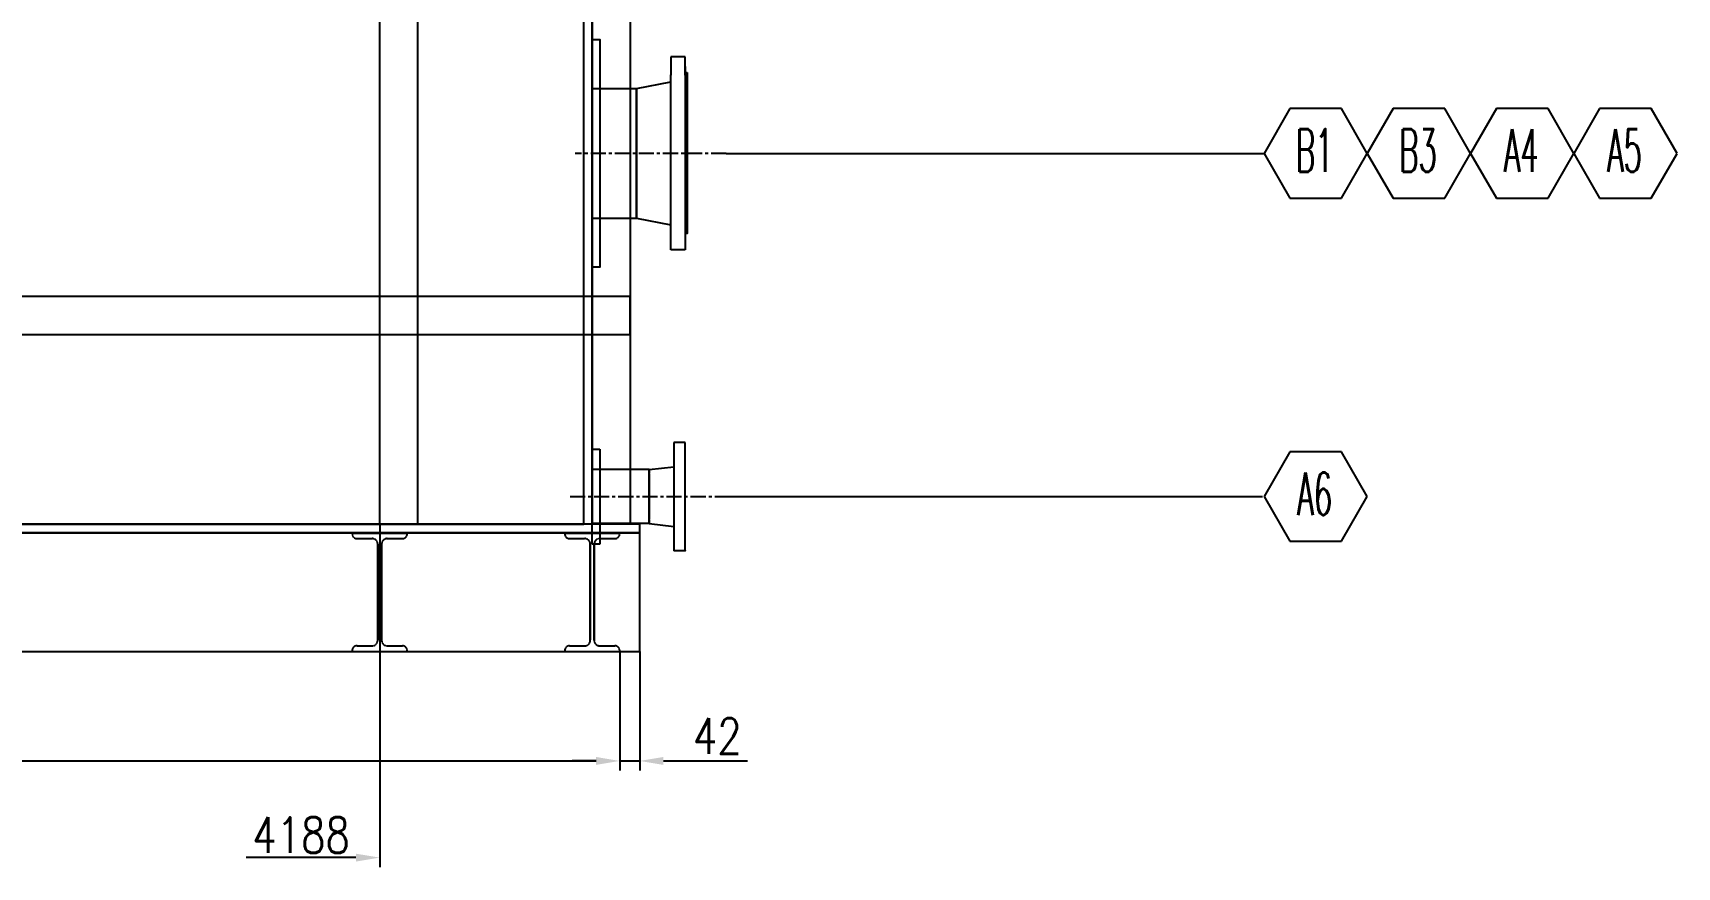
# Model space of a CAD drawing. Header units: millimetres. Extents: x -19109 to 7803, y 10081 to 29089.
# Drawn here: x -2257 to 1209, y 20918 to 22676 of the extents above; entities that cross this region are included whole.
import ezdxf
from ezdxf.enums import TextEntityAlignment as Align

# ---------------------------------------------------------------- set-up
doc = ezdxf.new("R2010")
doc.units = ezdxf.units.MM
doc.linetypes.add('CENTER', pattern=[50.8, 31.75, -6.35, 6.35, -6.35])
doc.linetypes.add('HIDDEN', pattern=[0.375, 0.25, -0.125])
for name, color, linetype in [('2细线层', 4, 'Continuous'), ('DIM', 4, 'Continuous'), ('HIDDEN', 6, 'HIDDEN')]:
    doc.layers.add(name, color=color, linetype=linetype)
doc.styles.add('TH_GBDIM', font='romans.shx', dxfattribs={"width": 0.8, "bigfont": 'gbcbig.shx'})
doc.styles.add('残雪', font='romans.shx', dxfattribs={"width": 0.5, "bigfont": 'hztxt.shx'})
doc.dimstyles.new('TH_GBDIM', dxfattribs={"dimscale": 10, "dimtxt": 7.5, "dimasz": 5, "dimexe": 2, "dimexo": 0, "dimgap": 1.5, "dimtad": 1, "dimdec": 0, "dimzin": 0, "dimdsep": 46, "dimtxsty": 'TH_GBDIM', "dimcen": 5, "dimclrd": 130, "dimclre": 130, "dimclrt": 3, "dimadec": 0, "dimazin": 0, "dimtfac": 0.714286, "dimtdec": 0, "dimtmove": 0, "dimatfit": 3, "dimfxl": 1, "dimtzin": 0, "dimlwd": -1, "dimlwe": -1, "dimarcsym": 0})
doc.dimstyles.new('TH_GBDIM1', dxfattribs={"dimscale": 10, "dimtxt": 7.5, "dimasz": 5, "dimexe": 2, "dimexo": 0, "dimgap": 1, "dimtad": 1, "dimjust": 2, "dimdec": 0, "dimzin": 0, "dimdsep": 46, "dimtxsty": 'TH_GBDIM', "dimcen": 5, "dimse1": 1, "dimsd1": 1, "dimclrd": 130, "dimclre": 130, "dimclrt": 3, "dimadec": 0, "dimazin": 0, "dimtfac": 0.714286, "dimtdec": 0, "dimtmove": 0, "dimatfit": 3, "dimfxl": 1, "dimtzin": 0, "dimlwd": -1, "dimlwe": -1, "dimarcsym": 0})

# ---------------------------------------------------------------- blocks, each defined once
blk = doc.blocks.new('*U12')
at = {"color": 0}
blk.add_lwpolyline([(400, 0), (400, -4696), (480, -4696), (480, 0)], close=True, dxfattribs=at)
blk = doc.blocks.new('*U13')
at = {"color": 0, "linetype": 'ByBlock', "lineweight": -2, "transparency": 16777216, "rotation": 90}
blk.add_blockref('*U12', (-5693.8, 21640.5), dxfattribs=at)
blk = doc.blocks.new('A$C440C64F4')
at = {"color": 1, "linetype": 'CENTER'}
blk.add_line((0, 282.5), (0, -36), dxfattribs=at)
at = {"lineweight": -2, "ltscale": 10}
for p, q in [((-136.5, 0), (-136.5, 93.4)), ((136.5, 0), (136.5, 93.4))]:
    blk.add_line(p, q, dxfattribs=at)
at = {"color": 0}
for p, q in [((-136.5, 93.4), (136.5, 93.4)), ((-136.5, 0), (136.5, 0))]:
    blk.add_line(p, q, dxfattribs=at)
at = {"lineweight": -2}
for points in [[(-199.1, 195.7), (-203.3, 195.7)], [(-203.3, 195.7), (-203.3, 165.9)], [(-184.8, 195.7), (-199.1, 195.7)], [(-164.9, 195.7), (-184.8, 195.7)], [(-19.9, 200), (-34.8, 200), (-49.8, 200), (-64.7, 200), (-79.6, 200), (-94.6, 200), (-109.5, 200), (-124.4, 200), (-139.3, 200), (-154.3, 200), (-169.2, 200), (-169.2, 200), (-169.2, 195.7)], [(-136.5, 195.7), (-164.9, 195.7)], [(-101, 195.7), (-136.5, 195.7)], [(-62.6, 195.7), (-101, 195.7)], [(-21.3, 195.7), (-62.6, 195.7)], [(21.3, 195.7), (-21.3, 195.7)], [(170.6, 200), (151.6, 200), (132.5, 200), (113.5, 200), (94.4, 200), (75.4, 200), (56.3, 200), (37.3, 200), (18.2, 200), (-0.9, 200), (-19.9, 200)], [(62.6, 195.7), (21.3, 195.7)], [(102.4, 195.7), (62.6, 195.7)], [(136.5, 195.7), (102.4, 195.7)], [(164.9, 195.7), (136.5, 195.7)], [(183.1, 195.7), (164.9, 195.7)], [(164.9, 195.7), (184.8, 195.7)], [(170.6, 195.7), (170.6, 200)], [(178.3, 195.7), (198.2, 195.7)], [(184.8, 195.7), (199.1, 195.7)], [(199.1, 195.7), (203.3, 195.7)], [(203.3, 195.7), (203.3, 165.9)], [(-203.3, 165.9), (-199.1, 165.9)], [(-199.1, 165.9), (-184.8, 165.9)], [(-184.8, 165.9), (-164.9, 165.9)], [(-164.9, 165.9), (-136.5, 165.9)], [(-130.8, 93.4), (-136.5, 93.4), (-136.5, 93.4), (-150.7, 165.9)], [(-136.5, 165.9), (-101, 165.9)], [(-101, 165.9), (-62.6, 165.9)], [(-62.6, 165.9), (-21.3, 165.9)], [(-21.3, 165.9), (21.3, 165.9)], [(21.3, 165.9), (62.6, 165.9)], [(62.6, 165.9), (102.4, 165.9)], [(102.4, 165.9), (136.5, 165.9)], [(136.5, 165.9), (164.9, 165.9)], [(136.5, 93.4), (150.7, 165.9)], [(164.9, 165.9), (165.2, 165.9)], [(184.8, 165.9), (164.9, 165.9)], [(198.2, 165.9), (165.2, 165.9)], [(199.1, 165.9), (184.8, 165.9)], [(203.3, 165.9), (199.1, 165.9)], [(-136.5, 0), (-136.5, 93.4)], [(-136.5, 93.4), (-130.8, 93.4)], [(-128, 93.4), (-130.8, 93.4)], [(-128, 93.4), (-116.6, 93.4)], [(-116.6, 93.4), (-128, 93.4)], [(-115.2, 93.4), (-116.6, 93.4)], [(-112.3, 93.4), (-115.2, 93.4)], [(-113.8, 93.4), (-91, 93.4)], [(-91, 93.4), (-113.8, 93.4)], [(-89.6, 93.4), (-91, 93.4)], [(-83.9, 93.4), (-89.6, 93.4)], [(-83.9, 93.4), (-70, 93.4), (-56, 93.4), (-42.1, 93.4), (-28.2, 93.4), (-14.2, 93.4), (-0.3, 93.4), (13.6, 93.4), (27.6, 93.4), (41.5, 93.4), (55.5, 93.4)], [(-27, 93.4), (-83.9, 93.4)], [(-56.9, 93.4), (-59.7, 93.4)], [(-55.5, 93.4), (-56.9, 93.4)], [(55.5, 93.4), (-27, 93.4)], [(-19.9, 93.4), (-21.3, 93.4)], [(-14.2, 93.4), (-19.9, 93.4)], [(19.9, 93.4), (14.2, 93.4)], [(22.8, 93.4), (19.9, 93.4)], [(56.9, 93.4), (52.6, 93.4)], [(64, 93.4), (56.9, 93.4)], [(64, 93.4), (83.9, 93.4)], [(83.9, 93.4), (64, 93.4)], [(89.6, 93.4), (83.9, 93.4)], [(92.4, 93.4), (89.6, 93.4)], [(92.4, 93.4), (113.8, 93.4)], [(113.8, 93.4), (92.4, 93.4)], [(115.2, 93.4), (113.8, 93.4)], [(116.6, 93.4), (115.2, 93.4)], [(116.6, 93.4), (129.4, 93.4)], [(129.4, 93.4), (116.6, 93.4)], [(130.8, 93.4), (129.4, 93.4)], [(132.2, 93.4), (130.8, 93.4)], [(132.2, 93.4), (136.5, 93.4)], [(136.5, 93.4), (132.2, 93.4)], [(136.5, 0), (136.5, 93.4)]]:
    blk.add_lwpolyline(points, dxfattribs=at)
at = {"color": 0}
blk.add_lwpolyline([(-240, 0), (240, 0), (240, 16), (-240, 16)], close=True, dxfattribs=at)
blk = doc.blocks.new('A$C20234489')
at = {"color": 1, "linetype": 'CENTER'}
blk.add_line((0, 46.6), (0, -279), dxfattribs=at)
at = {"lineweight": -3}
for p, q in [((-100, -16), (-100, 0)), ((-100, 0), (100, 0)), ((-57, -100), (-57, 0)), ((57, -100), (57, 0)), ((100, 0), (100, -16)), ((100, -16), (-100, -16)), ((-57, -120), (-57, -100)), ((57, -120), (57, -100))]:
    blk.add_line(p, q, dxfattribs=at)
for points in [[(-57, -120), (-62.7, -172.1)], [(-57, -120), (-56.6, -120)], [(-56.6, -120), (-57, -120)], [(-56.6, -120), (-56.4, -120)], [(-56.4, -120), (-56.3, -120)], [(-56.3, -120), (-55.1, -120)], [(-55.1, -120), (-56.3, -120)], [(-55.1, -120), (-54.9, -120)], [(-54.9, -120), (-54.7, -120)], [(-54.7, -120), (-52.7, -120)], [(-52.7, -120), (-54.7, -120)], [(-52.8, -120), (-52.3, -120)], [(-52.3, -120), (-51.6, -120)], [(-51.6, -120), (-49.6, -120)], [(-49.6, -120), (-51.6, -120)], [(-49.6, -120), (-48.7, -120)], [(-48.7, -120), (-48, -120)], [(-48.3, -120), (-45.3, -120), (-42.3, -120), (-39.4, -120), (-36.4, -120), (-33.4, -120), (-30.5, -120), (-27.5, -120), (-24.5, -120), (-21.6, -120), (-18.6, -120)], [(48.1, -120), (38.5, -120), (28.8, -120), (19.2, -120), (9.6, -120), (-0.1, -120), (-9.7, -120), (-19.3, -120), (-29, -120), (-38.6, -120), (-48.3, -120)], [(-44.8, -120), (-44.3, -120)], [(-44.3, -120), (-43.5, -120)], [(-39.5, -120), (-39, -120)], [(-39, -120), (-32.9, -120)], [(-32.9, -120), (-26.2, -120)], [(-26.2, -120), (-19, -120)], [(-19, -120), (-11.6, -120)], [(-18.6, -120), (-11.9, -120), (-5.3, -120), (1.4, -120), (8.1, -120), (14.8, -120), (21.4, -120), (28.1, -120), (34.8, -120), (41.4, -120), (48.1, -120)], [(-11.6, -120), (-3.9, -120)], [(-3.9, -120), (3.9, -120)], [(3.9, -120), (11.6, -120)], [(11.6, -120), (19, -120)], [(19, -120), (26.2, -120)], [(26.2, -120), (26.9, -120)], [(31.8, -120), (32.9, -120)], [(32.9, -120), (39, -120)], [(39, -120), (39.5, -120)], [(43.5, -120), (44.3, -120)], [(44.3, -120), (44.7, -120)], [(47.8, -120), (48.7, -120)], [(48.7, -120), (49.6, -120)], [(49.6, -120), (53, -120)], [(54.7, -120), (49.6, -120)], [(51.7, -120), (52.3, -120)], [(52.3, -120), (52.4, -120)], [(53, -120), (54.7, -120)], [(54.6, -120), (54.9, -120)], [(54.9, -120), (55.1, -120)], [(55.1, -120), (56.3, -120)], [(56.3, -120), (55.1, -120)], [(56.3, -120), (56.4, -120)], [(56.4, -120), (57, -120), (57, -120), (62.7, -172.1)], [(57, -120), (56.4, -120)], [(56.4, -120), (56.4, -120.1)], [(-113.4, -196), (-114, -196), (-114, -196), (-114, -172.1)], [(-113.4, -172.1), (-114, -172.1)], [(-112, -172.1), (-113.4, -172.1)], [(-109.4, -172.1), (-112, -172.1)], [(-105.8, -172.1), (-109.4, -172.1)], [(-101.3, -172.1), (-105.8, -172.1)], [(-96, -172.1), (-101.3, -172.1)], [(-89.7, -172.1), (-96, -172.1)], [(-82.5, -172.1), (-89.7, -172.1)], [(-74.6, -172.1), (-82.5, -172.1)], [(-66.2, -172.1), (-74.6, -172.1)], [(-57, -172.1), (-66.2, -172.1)], [(-47.4, -172.1), (-57, -172.1)], [(-37.2, -172.1), (-47.4, -172.1)], [(-26.9, -172.1), (-37.2, -172.1)], [(-16.2, -172.1), (-26.9, -172.1)], [(-5.4, -172.1), (-16.2, -172.1)], [(5.4, -172.1), (-5.4, -172.1)], [(16.2, -172.1), (5.4, -172.1)], [(26.9, -172.1), (16.2, -172.1)], [(37.2, -172.1), (26.9, -172.1)], [(47.4, -172.1), (37.2, -172.1)], [(57, -172.1), (47.4, -172.1)], [(66.2, -172.1), (57, -172.1)], [(74.6, -172.1), (66.2, -172.1)], [(82.5, -172.1), (74.6, -172.1)], [(89.7, -172.1), (82.5, -172.1)], [(96, -172.1), (89.7, -172.1)], [(101.4, -172.1), (96, -172.1)], [(105.8, -172.1), (101.4, -172.1)], [(109.4, -172.1), (105.8, -172.1)], [(112, -172.1), (109.4, -172.1)], [(113.4, -172.1), (112, -172.1)], [(114, -172.1), (113.4, -172.1)], [(114, -196), (114, -172.1)], [(-114, -196), (-112.6, -196)], [(-113.4, -196), (-112, -196)], [(-112.6, -196), (-110, -196)], [(-112, -196), (-109.4, -196)], [(-110, -196), (-106.4, -196)], [(-109.4, -196), (-105.8, -196)], [(-106.4, -196), (-101.8, -196)], [(-105.8, -196), (-101.3, -196)], [(-101.8, -196), (-96.5, -196)], [(-101.3, -196), (-96, -196)], [(-96.5, -196), (-90.2, -196)], [(-96, -196), (-89.7, -196)], [(-90.2, -196), (-83.1, -196)], [(-89.7, -196), (-82.5, -196)], [(-83.1, -196), (-75.2, -196)], [(-82.5, -196), (-74.6, -196)], [(-75.2, -196), (-66.7, -196)], [(-74.6, -196), (-66.2, -196)], [(-66.7, -196), (-57.6, -196)], [(-66.2, -196), (-57, -196)], [(-57.6, -196), (-48, -196)], [(-57, -196), (-47.4, -196)], [(-48, -196), (-37.8, -196)], [(-47.4, -196), (-37.2, -196)], [(-37.8, -196), (-27.5, -196)], [(-37.2, -196), (-26.9, -196)], [(-27.5, -196), (-16.8, -196)], [(-26.9, -196), (-16.2, -196)], [(-16.8, -196), (-6, -196)], [(-16.2, -196), (-5.4, -196)], [(-6, -196), (4.9, -196)], [(-5.4, -196), (5.4, -196)], [(4.9, -196), (15.6, -196)], [(5.4, -196), (16.2, -196)], [(15.6, -196), (26.4, -196)], [(16.2, -196), (26.9, -196)], [(26.4, -196), (36.7, -196)], [(26.9, -196), (37.2, -196)], [(36.7, -196), (46.8, -196)], [(37.2, -196), (47.4, -196)], [(46.8, -196), (56.4, -196)], [(47.4, -196), (57, -196)], [(56.4, -196), (65.6, -196)], [(57, -196), (66.2, -196)], [(65.6, -196), (74, -196)], [(66.2, -196), (74.6, -196)], [(74, -196), (81.9, -196)], [(74.6, -196), (82.5, -196)], [(81.9, -196), (89.1, -196)], [(82.5, -196), (89.7, -196)], [(89.1, -196), (95.4, -196)], [(89.7, -196), (96, -196)], [(95.4, -196), (100.8, -196)], [(96, -196), (101.4, -196)], [(100.8, -196), (105.3, -196)], [(101.4, -196), (105.8, -196)], [(105.3, -196), (108.8, -196)], [(105.8, -196), (109.4, -196)], [(108.8, -196), (111.4, -196)], [(109.4, -196), (112, -196)], [(111.4, -196), (112.9, -196)], [(112, -196), (113.4, -196)], [(112.9, -196), (113.4, -196)], [(113.4, -196), (114, -196)]]:
    blk.add_lwpolyline(points, dxfattribs=at)
blk = doc.blocks.new('A$C07553A29')
at = {"layer": 'HIDDEN', "lineweight": -3, "ltscale": 5}
for p, q in [((-58, -1.6), (-58, 0)), ((-58, 0), (58, 0)), ((58, -1.6), (58, 0)), ((-47.8, -11.7), (-15.4, -11.7)), ((-4.1, -226.1), (-4.1, -23.4)), ((-4.1, -23.4), (-4.1, -226.1)), ((-4.1, -226.1), (-4.1, -23.4)), ((-4.1, -23.4), (-4.1, -226.1)), ((4.1, -226.1), (4.1, -23.4)), ((4.1, -23.4), (4.1, -226.1)), ((4.1, -226.1), (4.1, -23.4)), ((4.1, -23.4), (4.1, -226.1)), ((15.4, -11.7), (47.8, -11.7)), ((-47.8, -237.9), (-15.4, -237.9)), ((15.4, -237.9), (47.8, -237.9)), ((-58, -248), (-58, -249.6)), ((-58, -249.6), (58, -249.6)), ((58, -248), (58, -249.6))]:
    blk.add_line(p, q, dxfattribs=at)
for centre, radius, start, end in [((-47.8, -1.6), 10.2, 180, 270), ((-15.8, -23.4), 11.7, 0, 90), ((15.8, -23.4), 11.7, 90, 180), ((47.8, -1.6), 10.2, 270, 0), ((-47.8, -248), 10.2, 90, 180), ((-15.8, -226.1), 11.7, 270, 0), ((15.8, -226.1), 11.7, 180, 270), ((47.8, -248), 10.2, 0, 90)]:
    blk.add_arc(centre, radius, start, end, dxfattribs=at)
blk = doc.blocks.new('*D49')
at = {"color": 130, "transparency": 16777216}
for p, q in [((-5671.8, 21372.5), (-5671.8, 21121.6)), ((-1019.8, 21372.5), (-1019.8, 21121.6)), ((-5621.8, 21141.6), (-1069.8, 21141.6))]:
    blk.add_line(p, q, dxfattribs=at)
for points in [[(-5621.8, 21150), (-5621.8, 21133.3), (-5671.8, 21141.6)], [(-1069.8, 21150), (-1069.8, 21133.3), (-1019.8, 21141.6)]]:
    blk.add_solid(points, dxfattribs=at)
at = {"layer": 'Defpoints', "color": 0, "transparency": 16777216}
for p in [(-5671.8, 21372.5), (-1019.8, 21372.5), (-1019.8, 21141.6)]:
    blk.add_point(p, dxfattribs=at)
at = {"color": 3, "transparency": 16777216, "insert": (-3345.8, 21194.1), "char_height": 75, "attachment_point": 5, "style": 'TH_GBDIM'}
blk.add_mtext('4652', dxfattribs=at)
blk = doc.blocks.new('*D50')
at = {"color": 130, "transparency": 16777216}
for p, q in [((-1019.8, 21372.5), (-1019.8, 21121.6)), ((-977.8, 21372.5), (-977.8, 21121.6)), ((-1069.8, 21141.6), (-1119.8, 21141.6)), ((-1019.8, 21141.6), (-977.8, 21141.6)), ((-927.8, 21141.6), (-750.6, 21141.6))]:
    blk.add_line(p, q, dxfattribs=at)
for points in [[(-1069.8, 21150), (-1069.8, 21133.3), (-1019.8, 21141.6)], [(-927.8, 21150), (-927.8, 21133.3), (-977.8, 21141.6)]]:
    blk.add_solid(points, dxfattribs=at)
at = {"layer": 'Defpoints', "color": 0, "transparency": 16777216}
for p in [(-1019.8, 21372.5), (-977.8, 21372.5), (-977.8, 21141.6)]:
    blk.add_point(p, dxfattribs=at)
at = {"color": 3, "transparency": 16777216, "insert": (-814.2, 21194.1), "char_height": 75, "attachment_point": 5, "style": 'TH_GBDIM'}
blk.add_mtext('42', dxfattribs=at)
blk = doc.blocks.new('*D61')
at = {"color": 130, "transparency": 16777216}
for p, q in [((-1525.8, 21640.5), (-1525.8, 20917.8)), ((-1575.8, 20937.8), (-1807.2, 20937.8))]:
    blk.add_line(p, q, dxfattribs=at)
blk.add_solid([(-1575.8, 20946.1), (-1575.8, 20929.5), (-1525.8, 20937.8)], dxfattribs=at)
at = {"layer": 'Defpoints', "color": 0, "transparency": 16777216}
for p in [(-5713.8, 21640.5), (-1525.8, 21640.5), (-1525.8, 20937.8)]:
    blk.add_point(p, dxfattribs=at)
at = {"color": 3, "transparency": 16777216, "insert": (-1691.5, 20985.3), "char_height": 75, "attachment_point": 5, "style": 'TH_GBDIM'}
blk.add_mtext('4188', dxfattribs=at)

msp = doc.modelspace()

# ---------------------------------------------------------------- linework, layer by layer
at = {"color": 0}
for points in [[(-5595.8, 21640.5), (-1095.8, 21640.5), (-1095.8, 26140.5), (-5595.8, 26140.5)], [(-1445.8, 21640.5), (-1525.8, 21640.5), (-1525.8, 26140.5), (-1445.8, 26140.5)], [(-1077.8, 21640.5), (-1095.8, 21640.5), (-1095.8, 26140.5), (-1077.8, 26140.5)], [(-997.8, 21640.5), (-1077.8, 21640.5), (-1077.8, 26140.5), (-997.8, 26140.5)], [(-5713.8, 21622.5), (-977.8, 21622.5), (-977.8, 21640.5), (-5713.8, 21640.5)], [(-5713.8, 21372.5), (-977.8, 21372.5), (-977.8, 21622.5), (-5713.8, 21622.5)]]:
    msp.add_lwpolyline(points, close=True, dxfattribs=at)
at = {"layer": '2细线层', "lineweight": -3}
for p, q in [((392.7, 22516.8), (338.2, 22422.5)), ((501.5, 22516.8), (392.7, 22516.8)), ((555.9, 22422.5), (501.5, 22516.8)), ((610.3, 22516.8), (555.9, 22422.5)), ((719.1, 22516.8), (610.3, 22516.8)), ((773.6, 22422.5), (719.1, 22516.8)), ((828, 22516.8), (773.6, 22422.5)), ((936.8, 22516.8), (828, 22516.8)), ((991.2, 22422.5), (936.8, 22516.8)), ((1045.6, 22516.8), (991.2, 22422.5)), ((1154.5, 22516.8), (1045.6, 22516.8)), ((1208.9, 22422.5), (1154.5, 22516.8)), ((-795.3, 22422.5), (338.2, 22422.5)), ((338.2, 22422.5), (392.7, 22328.3)), ((501.5, 22328.3), (555.9, 22422.5)), ((555.9, 22422.5), (610.3, 22328.3)), ((719.1, 22328.3), (773.6, 22422.5)), ((773.6, 22422.5), (828, 22328.3)), ((936.8, 22328.3), (991.2, 22422.5)), ((991.2, 22422.5), (1045.6, 22328.3)), ((1154.5, 22328.3), (1208.9, 22422.5)), ((392.7, 22328.3), (501.5, 22328.3)), ((610.3, 22328.3), (719.1, 22328.3)), ((828, 22328.3), (936.8, 22328.3)), ((1045.6, 22328.3), (1154.5, 22328.3)), ((392.7, 21793.1), (338.2, 21698.9)), ((501.5, 21793.1), (392.7, 21793.1)), ((555.9, 21698.9), (501.5, 21793.1)), ((-798.7, 21698.9), (334.8, 21698.9)), ((338.2, 21698.9), (392.7, 21604.6)), ((501.5, 21604.6), (555.9, 21698.9)), ((392.7, 21604.6), (501.5, 21604.6))]:
    msp.add_line(p, q, dxfattribs=at)

# ---------------------------------------------------------------- block references
at = {"color": 0, "xscale": -1, "rotation": 270}
msp.add_blockref('A$C440C64F4', (-1077.8, 22422.5), dxfattribs=at)
at = {"color": 0}
for name, p in [('*U13', (0, 0)), ('A$C07553A29', (-1525.8, 21622.1)), ('A$C07553A29', (-1077.8, 21622.1))]:
    msp.add_blockref(name, p, dxfattribs=at)
at = {"color": 0, "rotation": 90}
msp.add_blockref('A$C20234489', (-1077.8, 21698.9), dxfattribs=at)

# ---------------------------------------------------------------- texts
at = {"layer": 'DIM', "lineweight": -3, "ltscale": 80, "style": '残雪', "width": 0.5}
for s, p in [('B1', (445, 22428.5)), ('B3', (662.7, 22428.5)), ('A4', (880.3, 22428.5)), ('A5', (1098, 22428.5)), ('A6', (445, 21704.8))]:
    msp.add_text(s, height=90, dxfattribs=at).set_placement(p, align=Align.MIDDLE_CENTER)

# ---------------------------------------------------------------- dimensions: what is measured, and where the dimension line sits
at = {"color": 0}
for base, p1, p2, dimstyle, picture, middle in [((-1525.8, 20937.8), (-5713.8, 21640.5), (-1525.8, 21640.5), 'TH_GBDIM1', '*D61', (-1691.5, 20985.3)), ((-1019.8, 21141.6), (-5671.8, 21372.5), (-1019.8, 21372.5), 'TH_GBDIM', '*D49', (-3345.8, 21194.1)), ((-977.8, 21141.6), (-1019.8, 21372.5), (-977.8, 21372.5), 'TH_GBDIM', '*D50', (-814.2, 21194.1))]:
    dim = msp.add_linear_dim(base=base, p1=p1, p2=p2, dimstyle=dimstyle, dxfattribs=at)
    dim.commit()
    dim.dimension.update_dxf_attribs({"geometry": picture, "text_midpoint": middle})

doc.saveas('drawing.dxf')
